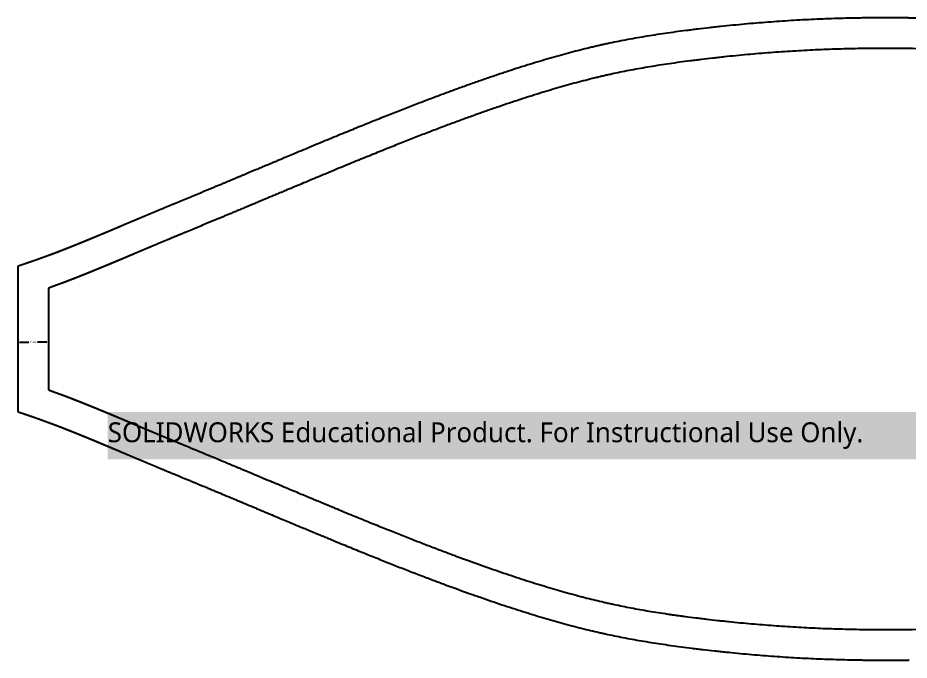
# Model space of a CAD drawing. Header units: inches. Extents: x -1514 to 1282, y -2074 to 286.
# Drawn here: x 732 to 834, y -106.8 to -33.3 of the extents above; entities that cross this region are included whole.
import ezdxf

# ---------------------------------------------------------------- set-up
doc = ezdxf.new("R2010")
doc.units = ezdxf.units.IN
doc.header["$LTSCALE"] = 0.1
doc.header["$MEASUREMENT"] = 0
doc.layers.add('PDF_Solid Fills', color=7, linetype='Continuous', true_color=0xffffff)
doc.layers.add('PDF_Text', color=7, linetype='Continuous')
doc.styles.add('PDF Segoe UI', font='segoeui.ttf')
doc.dimstyles.get("Standard").update_dxf_attribs({"dimtxt": 0.18, "dimasz": 0.18, "dimexe": 0.18, "dimexo": 0.0625, "dimgap": 0.09, "dimtad": 0, "dimtih": 1, "dimtoh": 1, "dimdec": 4, "dimzin": 0, "dimdsep": 46, "dimtxsty": 'Standard', "dimcen": 0.09, "dimadec": 0, "dimazin": 0, "dimtfac": 1, "dimtdec": 4, "dimtofl": 0, "dimtmove": 0, "dimatfit": 3, "dimfxl": 1, "dimtolj": 1, "dimtzin": 0, "dimarcsym": 0})

# ---------------------------------------------------------------- blocks, each defined once
blk = doc.blocks.new('*D96')
at = {"color": 0, "lineweight": -2, "transparency": 16777216}
for p, q in [((732.04, -70.09), (732.04, -70.56)), ((732.22, -70.38), (733.29, -70.38)), ((735.36, -70.38), (734.28, -70.38)), ((735.54, -70.09), (735.54, -70.56))]:
    blk.add_line(p, q, dxfattribs=at)
at = {"color": 0, "transparency": 16777216}
for points in [[(732.22, -70.35), (732.22, -70.41), (732.04, -70.38)], [(735.36, -70.35), (735.36, -70.41), (735.54, -70.38)]]:
    blk.add_solid(points, dxfattribs=at)
at = {"layer": 'Defpoints', "color": 0, "transparency": 16777216}
for p in [(732.04, -70.03), (732.04, -70.38), (735.54, -70.03)]:
    blk.add_point(p, dxfattribs=at)
at = {"color": 0, "transparency": 16777216, "insert": (733.79, -70.38), "char_height": 0.18, "attachment_point": 5}
blk.add_mtext('\\A1;3.5000', dxfattribs=at)

msp = doc.modelspace()

# ---------------------------------------------------------------- linework, layer by layer
at = {"color": 7, "linetype": 'Continuous', "lineweight": 25}
for p, q in [((735.53625, -64.20873), (735.53625, -75.84188)), ((833.98179, -103.24276), (833.99563, -103.24256))]:
    msp.add_line(p, q, dxfattribs=at)
msp.add_lwpolyline([(732.03625, -61.70876), (732.03625, -78.34194)], dxfattribs=at)
for points, degree, knots in [([(834.03106, -33.30827), (833.99678, -33.3078), (833.92792, -33.30686), (833.79261, -33.30508), (833.55985, -33.30214), (833.24004, -33.29851), (832.93676, -33.29561), (832.70417, -33.29374), (832.47787, -33.29216), (832.1938, -33.29054), (831.74052, -33.28878), (831.1745, -33.2881), (830.49694, -33.28974), (829.82105, -33.29382), (829.14684, -33.30036), (828.25013, -33.31234), (827.13342, -33.33345), (825.80014, -33.36858), (824.47325, -33.41353), (823.15421, -33.46824), (821.83757, -33.53299), (820.07694, -33.63315), (817.86967, -33.7841), (815.64954, -33.96962), (813.85953, -34.13917), (812.73626, -34.25383), (811.83357, -34.35092), (810.93837, -34.45039), (810.05426, -34.55342), (809.17889, -34.66029), (808.31994, -34.76857), (807.27841, -34.90642), (806.08198, -35.0756), (804.91253, -35.25241), (803.77268, -35.43649), (802.6616, -35.62801), (801.57962, -35.82694), (800.52581, -36.03351), (799.65745, -36.21464), (798.9698, -36.36475), (798.45867, -36.47969), (797.94664, -36.59817), (797.2575, -36.76196), (796.38624, -36.97714), (795.32495, -37.25198), (794.24076, -37.54544), (793.13425, -37.85732), (792.00528, -38.18762), (791.04536, -38.47833), (790.26679, -38.71989), (789.47581, -38.96907), (788.66613, -39.2297), (787.83805, -39.50165), (786.99649, -39.78153), (785.93005, -40.14281), (784.62956, -40.59378), (783.30612, -41.06295), (781.94815, -41.55443), (780.7894, -41.982), (779.84658, -42.33467), (778.88781, -42.69643), (777.65966, -43.16557), (776.39175, -43.65735), (775.35364, -44.06432), (774.29935, -44.48046), (773.20547, -44.91646), (772.0739, -45.37154), (771.20629, -45.72243), (770.46666, -46.02316), (769.86703, -46.2679), (769.25232, -46.51944), (768.45393, -46.84731), (767.44842, -47.26204), (766.57062, -47.62552), (765.84488, -47.92686), (765.3806, -48.11997), (765.00494, -48.2764), (764.61899, -48.43727), (764.09253, -48.65698), (763.39778, -48.94733), (762.7646, -49.21227), (762.2258, -49.43789), (761.80553, -49.61396), (761.36908, -49.79688), (760.99189, -49.95503), (760.68208, -50.08496), (760.4456, -50.18415), (760.20537, -50.28494), (759.95931, -50.38819), (759.71753, -50.48965), (759.41261, -50.61761), (759.05876, -50.76609), (758.67953, -50.92521), (758.34523, -51.06548), (758.05602, -51.18681), (757.81172, -51.28928), (757.64611, -51.35874), (757.53557, -51.4051), (757.46526, -51.43457), (757.40052, -51.46171), (757.31283, -51.49846), (757.20473, -51.54377), (757.07612, -51.59766), (756.90661, -51.66868), (756.69816, -51.75598), (756.45362, -51.85837), (756.13501, -51.99171), (755.75066, -52.15246), (755.38502, -52.30524), (755.10346, -52.42281), (754.83016, -52.53686), (754.49237, -52.67775), (754.09313, -52.84415), (753.7, -53.00789), (753.31306, -53.16894), (752.80491, -53.38028), (752.18775, -53.63659), (751.19853, -54.04753), (750.45707, -54.35569), (749.9627, -54.56122)], 3, [-0.000007214, -0.000007214, -0.000007214, -0.000007214, 0.000969356, 0.001945926, 0.003899066, 0.007805346, 0.011711626, 0.013664766, 0.015617906, 0.019524186, 0.023430467, 0.031243027, 0.039055587, 0.046868147, 0.054680707, 0.062493267, 0.078118388, 0.093743508, 0.109368628, 0.124993749, 0.140618869, 0.156243989, 0.18749423, 0.218744471, 0.234369591, 0.249994711, 0.257807272, 0.265619832, 0.281244952, 0.289057512, 0.296870072, 0.312495193, 0.328120313, 0.343745433, 0.359370554, 0.374995674, 0.390620794, 0.406245915, 0.421871035, 0.429683595, 0.437496155, 0.445308716, 0.453121276, 0.468746396, 0.484371516, 0.499996637, 0.515621757, 0.531246877, 0.546871998, 0.554684558, 0.562497118, 0.578122238, 0.585934799, 0.593747359, 0.609372479, 0.624997599, 0.64062272, 0.65624784, 0.67187296, 0.679685521, 0.687498081, 0.703123201, 0.718748322, 0.726560882, 0.734373442, 0.749998562, 0.757811122, 0.765623683, 0.773436243, 0.777342523, 0.781248803, 0.789061363, 0.796873923, 0.804686483, 0.808592763, 0.812499044, 0.814452184, 0.816405324, 0.820311604, 0.824217884, 0.828124164, 0.830077304, 0.832030444, 0.833983584, 0.835936724, 0.836913294, 0.837889864, 0.838866434, 0.839843004, 0.840819574, 0.841796144, 0.843749284, 0.845702424, 0.847655564, 0.849608704, 0.851561844, 0.853514984, 0.854491554, 0.855468124, 0.856444694, 0.857421264, 0.859374405, 0.861327545, 0.863280685, 0.867186965, 0.871093245, 0.874999525, 0.882812085, 0.890624645, 0.894530925, 0.898437205, 0.906249766, 0.914062326, 0.921874886, 0.929687446, 0.937500006, 0.953125127, 0.968750247, 1.000000488, 1.000000488, 1.000000488, 1.000000488]), ([(861.1075, -35.23383), (859.98393, -35.09), (857.73338, -34.82044), (854.35842, -34.46568), (850.9791, -34.15481), (846.46728, -33.80048), (841.95027, -33.53916), (837.42749, -33.3741), (835.16311, -33.32454), (834.03106, -33.30827)], 3, [-0.000012937, -0.000012937, -0.000012937, -0.000012937, 0.12505808, 0.250129096, 0.375200112, 0.500271129, 0.750413162, 0.875484178, 1.000555194, 1.000555194, 1.000555194, 1.000555194]), ([(833.98186, -36.80792), (833.94801, -36.80746), (833.88002, -36.80653), (833.74651, -36.80477), (833.58259, -36.80271), (833.39113, -36.80045), (833.14277, -36.79774), (832.8446, -36.79489), (832.39906, -36.79156), (831.84223, -36.7889), (831.17577, -36.78811), (830.51085, -36.78972), (829.84773, -36.79373), (829.18633, -36.80014), (828.30679, -36.8119), (827.21169, -36.8326), (825.90461, -36.86705), (824.60419, -36.91111), (823.31183, -36.96472), (822.02225, -37.02814), (820.29731, -37.12628), (818.13443, -37.2742), (815.95765, -37.45611), (814.20166, -37.62244), (813.09954, -37.73494), (812.21332, -37.83027), (811.33445, -37.92792), (810.46709, -38.02901), (809.60899, -38.13377), (808.76873, -38.23969), (807.75171, -38.37432), (806.58766, -38.53893), (805.45219, -38.71061), (804.348, -38.88895), (803.27434, -39.07403), (802.23174, -39.26574), (801.21918, -39.46423), (800.38578, -39.63807), (799.72647, -39.782), (799.2371, -39.89205), (798.74551, -40.0058), (798.08336, -40.16318), (797.24462, -40.37032), (796.2211, -40.63538), (795.17294, -40.91908), (794.10057, -41.22134), (793.00404, -41.54215), (792.06984, -41.82506), (791.31106, -42.06049), (790.539, -42.30371), (789.74726, -42.55856), (788.93619, -42.82492), (788.11108, -43.09934), (787.06492, -43.45374), (785.78761, -43.89667), (784.48651, -44.35792), (783.14958, -44.84179), (782.00744, -45.26323), (781.07734, -45.61114), (780.13077, -45.9683), (778.91706, -46.43192), (777.66262, -46.91847), (776.63471, -47.32145), (775.59042, -47.73364), (774.50582, -48.16594), (773.38287, -48.61755), (772.52144, -48.96594), (771.78671, -49.26469), (771.19091, -49.50786), (770.57999, -49.75785), (769.78593, -50.08394), (768.78515, -50.49672), (767.91092, -50.85872), (767.18784, -51.15896), (766.72519, -51.35139), (766.35071, -51.50733), (765.96623, -51.66758), (765.44122, -51.88669), (764.74795, -52.17643), (764.11579, -52.44094), (763.57771, -52.66625), (763.15794, -52.84211), (762.72197, -53.02484), (762.34514, -53.18283), (762.0356, -53.31265), (761.79932, -53.41176), (761.55927, -53.51247), (761.31345, -53.61563), (761.0716, -53.71712), (760.76668, -53.84507), (760.4128, -53.99356), (760.03353, -54.1527), (759.69917, -54.29299), (759.40987, -54.41436), (759.16544, -54.51689), (758.99963, -54.58643), (758.8889, -54.63287), (758.8183, -54.66246), (758.75351, -54.68962), (758.66568, -54.72644), (758.55742, -54.77181), (758.42861, -54.82578), (758.25882, -54.89692), (758.05002, -54.98437), (757.80504, -55.08694), (757.4858, -55.22054), (757.10062, -55.38164), (756.73407, -55.53481), (756.45168, -55.65271), (756.17764, -55.76707), (755.83932, -55.90818), (755.43925, -56.07493), (755.04532, -56.23901), (754.65747, -56.40043), (754.2757, -56.55921), (753.90012, -56.71528), (753.40693, -56.9201), (752.54143, -57.27966), (751.80046, -57.58761), (751.30632, -57.79304)], 3, [0.0000033524, 0.0000033524, 0.0000033524, 0.0000033524, 0.0009799112, 0.0019564701, 0.0039095878, 0.0058627056, 0.0078158233, 0.0117220588, 0.0156282943, 0.0234407652, 0.0312532362, 0.0390657071, 0.0468781781, 0.054690649, 0.06250312, 0.0781280619, 0.0937530038, 0.1093779457, 0.1250028876, 0.1406278295, 0.1562527714, 0.1875026552, 0.218752539, 0.2343774809, 0.2500024228, 0.2578148938, 0.2656273647, 0.2812523066, 0.2890647776, 0.2968772485, 0.3125021904, 0.3281271323, 0.3437520742, 0.3593770162, 0.3750019581, 0.3906269, 0.4062518419, 0.4218767838, 0.4296892547, 0.4375017257, 0.4453141966, 0.4531266676, 0.4687516095, 0.4843765514, 0.5000014933, 0.5156264352, 0.5312513771, 0.546876319, 0.55468879, 0.5625012609, 0.5781262028, 0.5859386738, 0.5937511447, 0.6093760866, 0.6250010285, 0.6406259704, 0.6562509123, 0.6718758542, 0.6796883252, 0.6875007961, 0.703125738, 0.7187506799, 0.7265631509, 0.7343756219, 0.7500005638, 0.7578130347, 0.7656255057, 0.7734379766, 0.7773442121, 0.7812504476, 0.7890629185, 0.7968753895, 0.8046878604, 0.8085940959, 0.8125003314, 0.8144534491, 0.8164065668, 0.8203128023, 0.8242190378, 0.8281252733, 0.830078391, 0.8320315088, 0.8339846265, 0.8359377442, 0.8369143031, 0.837890862, 0.8388674208, 0.8398439797, 0.8408205386, 0.8417970974, 0.8437502152, 0.8457033329, 0.8476564507, 0.8496095684, 0.8515626861, 0.8535158039, 0.8544923627, 0.8554689216, 0.8564454805, 0.8574220393, 0.8593751571, 0.8613282748, 0.8632813926, 0.867187628, 0.8710938635, 0.875000099, 0.8828125699, 0.8906250409, 0.8945312764, 0.8984375118, 0.9062499828, 0.9140624537, 0.9218749247, 0.9296873957, 0.9374998666, 0.9453123376, 0.9531248085, 0.9687497504, 0.9999996342, 0.9999996342, 0.9999996342, 0.9999996342]), ([(860.66276, -38.70546), (859.55704, -38.56392), (857.34385, -38.29882), (854.01526, -37.94891), (850.68151, -37.64225), (846.23344, -37.29292), (840.66895, -36.971), (836.21108, -36.83998), (833.98186, -36.80792)], 3, [0, 0, 0, 0, 0.125064237, 0.250128475, 0.375192712, 0.50025695, 0.750385425, 1.0005139, 1.0005139, 1.0005139, 1.0005139]), ([(749.9627, -54.56122), (749.15241, -54.89811), (748.12032, -55.32819), (747.55393, -55.56446), (747.0109, -55.79124), (746.5562, -55.98136), (746.24235, -56.11272), (746.02781, -56.20258), (745.89223, -56.2594), (745.82902, -56.2859), (745.80274, -56.29692), (745.78566, -56.30408), (745.74018, -56.32315), (745.64755, -56.362), (745.49988, -56.42395), (745.28268, -56.51513), (744.95236, -56.65389), (744.51992, -56.83571), (744.16852, -56.98355), (743.98605, -57.06034), (743.8828, -57.1038), (743.79915, -57.13902), (743.72535, -57.17009), (743.66866, -57.19395), (743.59063, -57.2268), (743.40452, -57.30513), (743.11274, -57.42787), (742.80152, -57.55869), (742.51261, -57.68002), (742.27934, -57.77789), (742.12319, -57.84334), (742.00387, -57.89332), (741.90436, -57.93498), (741.83591, -57.96361), (741.78255, -57.98592), (741.73709, -58.00492), (741.70528, -58.01822), (741.68331, -58.02739), (741.66937, -58.03322), (741.66158, -58.03647), (741.6558, -58.03888), (741.64546, -58.0432), (741.63352, -58.04819), (741.61175, -58.05727), (741.57808, -58.07133), (741.53011, -58.09134), (741.4633, -58.11921), (741.3685, -58.15872), (741.23713, -58.21343), (741.08907, -58.275), (740.90659, -58.35079), (740.65655, -58.45442), (740.37909, -58.56909), (740.14359, -58.66611), (739.97928, -58.73364), (739.84991, -58.78672), (739.73854, -58.83233), (739.66781, -58.86126), (739.6288, -58.87721), (739.60342, -58.88758), (739.59004, -58.89304), (739.5781, -58.89791), (739.55737, -58.90638), (739.51564, -58.92341), (739.43259, -58.95728), (739.30416, -59.00956), (739.15862, -59.06867), (738.97825, -59.14176), (738.72898, -59.24241), (738.44904, -59.35489), (738.17407, -59.46481), (737.93781, -59.55876), (737.77139, -59.62466), (737.65595, -59.67024), (737.58235, -59.69925), (737.54551, -59.71375), (737.5255, -59.72162), (737.50182, -59.73093), (737.46962, -59.74358), (737.42342, -59.76172), (737.3406, -59.7942), (737.21252, -59.8443), (737.03104, -59.91502), (736.78012, -60.01229), (736.42764, -60.14791), (736.01547, -60.30464), (735.71442, -60.41769), (735.56604, -60.47304), (735.49622, -60.499), (735.4679, -60.50952), (735.44628, -60.51754), (735.40572, -60.53257), (735.34345, -60.55562), (735.25465, -60.58839), (735.13117, -60.63379), (734.99122, -60.68498), (734.85251, -60.73544), (734.71479, -60.78528), (734.57945, -60.83398), (734.43841, -60.88443), (734.26338, -60.94664), (734.0186, -61.03281), (733.77452, -61.11761), (733.60057, -61.17746), (733.4788, -61.21907), (733.39244, -61.24842), (733.30278, -61.27885), (733.14241, -61.33329), (732.89257, -61.41809), (732.39306, -61.58765), (732.03625, -61.70876)], 2, [-0.000001206, -0.000001206, -0.000001206, 0.084393484, 0.11815136, 0.151909236, 0.185667111, 0.210985518, 0.227864456, 0.24052366, 0.246853261, 0.249490595, 0.250545529, 0.25212793, 0.257402598, 0.265842067, 0.27850127, 0.295380208, 0.320698615, 0.346017022, 0.358676225, 0.365005827, 0.369225561, 0.373445296, 0.376610097, 0.378719964, 0.383994632, 0.396653835, 0.413532773, 0.430411711, 0.447290649, 0.459949853, 0.468389322, 0.476828791, 0.483158392, 0.487378127, 0.491597861, 0.494762662, 0.496872529, 0.49845493, 0.49924613, 0.499773597, 0.500301064, 0.50082853, 0.501619731, 0.503202131, 0.505311998, 0.508476799, 0.512696534, 0.519026135, 0.527465604, 0.535905073, 0.548564277, 0.565443215, 0.582322153, 0.594981356, 0.603420825, 0.611860294, 0.618189896, 0.621354697, 0.623464564, 0.624783231, 0.625310698, 0.626101898, 0.627684298, 0.630849099, 0.637178701, 0.64561817, 0.654057639, 0.666716842, 0.68359578, 0.700474718, 0.717353656, 0.730012859, 0.738452328, 0.74478193, 0.747946731, 0.749529131, 0.750584065, 0.752166465, 0.754276333, 0.757441134, 0.763770735, 0.772210204, 0.784869408, 0.801748346, 0.827066753, 0.852385159, 0.865044363, 0.871373965, 0.874011299, 0.875066232, 0.876648633, 0.879813434, 0.884033168, 0.89036277, 0.898802239, 0.907241708, 0.915681177, 0.924120646, 0.932560115, 0.940999584, 0.953658787, 0.970537725, 0.983196928, 0.991636397, 0.997965999, 1.002185733, 1.008515335, 1.021174539, 1.038053477, 1.080250821, 1.080250821, 1.080250821]), ([(751.30632, -57.79304), (750.46033, -58.14477), (749.3116, -58.62352), (748.70683, -58.87591), (748.24085, -59.07058), (747.79268, -59.25802), (747.44309, -59.40439), (747.27273, -59.47578), (747.20789, -59.50296), (747.15555, -59.5249), (747.10801, -59.54484), (747.04644, -59.57066), (746.9334, -59.61807), (746.7494, -59.6953), (746.47129, -59.81209), (746.11003, -59.96392), (745.78606, -60.10016), (745.54859, -60.20007), (745.37325, -60.27386), (745.24782, -60.32666), (745.16594, -60.36112), (745.11999, -60.38047), (745.08354, -60.39582), (745.04362, -60.41262), (744.99484, -60.43316), (744.90768, -60.46984), (744.77495, -60.5257), (744.59057, -60.60327), (744.27289, -60.73686), (743.88717, -60.89889), (743.59724, -61.02052), (743.40897, -61.09941), (743.28235, -61.15243), (743.19738, -61.18798), (743.13865, -61.21254), (743.09272, -61.23174), (743.05344, -61.24815), (743.02861, -61.25852), (743.01634, -61.26365), (743.00949, -61.26651), (743.00433, -61.26866), (742.99525, -61.27245), (742.98475, -61.27684), (742.96561, -61.28483), (742.92753, -61.30072), (742.8685, -61.32535), (742.80143, -61.35332), (742.71808, -61.38806), (742.60239, -61.43624), (742.43906, -61.50419), (742.21443, -61.59747), (741.96387, -61.70126), (741.71946, -61.80225), (741.48121, -61.90044), (741.2781, -61.9839), (741.13591, -62.0422), (741.03772, -62.0824), (740.97522, -62.10795), (740.94417, -62.12064), (740.92688, -62.12771), (740.91348, -62.13318), (740.89652, -62.14011), (740.87609, -62.14845), (740.83913, -62.16353), (740.76551, -62.19355), (740.65154, -62.23996), (740.48987, -62.30567), (740.2659, -62.39641), (740.01354, -62.49824), (739.7648, -62.59818), (739.51966, -62.69623), (739.30831, -62.78038), (739.15903, -62.8396), (739.04052, -62.88651), (738.93758, -62.92715), (738.87185, -62.95305), (738.83528, -62.96745), (738.80684, -62.97864), (738.77293, -62.99197), (738.73179, -63.00813), (738.65756, -63.03726), (738.54277, -63.08221), (738.41241, -63.13309), (738.25054, -63.19609), (738.02617, -63.28299), (737.77315, -63.38035), (737.52355, -63.47575), (737.27736, -63.56919), (737.06492, -63.64923), (736.91477, -63.70549), (736.8104, -63.74445), (736.7437, -63.76927), (736.70664, -63.78305), (736.67755, -63.79384), (736.64464, -63.80605), (736.60438, -63.82096), (736.53185, -63.84779), (736.41965, -63.88915), (736.26038, -63.9476), (736.07112, -64.01658), (735.91502, -64.07306), (735.81401, -64.10944), (735.76029, -64.12873), (735.72019, -64.14311), (735.6162, -64.18032), (735.53625, -64.20873)], 2, [0.0000009047, 0.0000009047, 0.0000009047, 0.0882429712, 0.1323640045, 0.1617780267, 0.1911920488, 0.220606071, 0.2389898348, 0.244504964, 0.2481817168, 0.2518584695, 0.2555352223, 0.2610503515, 0.2720806098, 0.2867876209, 0.3088481375, 0.3309086541, 0.3456156652, 0.3566459235, 0.363999429, 0.3695145582, 0.3722721228, 0.3741104992, 0.3759488755, 0.3777872519, 0.3805448165, 0.3860599457, 0.3934134512, 0.4044437095, 0.4265042261, 0.4485647428, 0.4632717538, 0.4743020122, 0.4816555177, 0.4871706468, 0.4908473996, 0.4945241524, 0.497281717, 0.4986604993, 0.4993498904, 0.4998094845, 0.5002690786, 0.5007286727, 0.5014180638, 0.5027968461, 0.5055544107, 0.5092311635, 0.5129079162, 0.5184230454, 0.5257765509, 0.5368068093, 0.5515138203, 0.5662208314, 0.5809278425, 0.5956348536, 0.6066651119, 0.6140186174, 0.6195337466, 0.6222913112, 0.6236700935, 0.6245892817, 0.6255084698, 0.626427658, 0.6278064403, 0.6305640049, 0.6360791341, 0.6434326396, 0.6544628979, 0.669169909, 0.6838769201, 0.6985839312, 0.7132909422, 0.7243212006, 0.7316747061, 0.7390282116, 0.7445433408, 0.7473009054, 0.7491392818, 0.7509776581, 0.7528160345, 0.7555735991, 0.7610887283, 0.7684422338, 0.7757957393, 0.7868259977, 0.8015330087, 0.8162400198, 0.8309470309, 0.845654042, 0.8566843003, 0.8640378058, 0.869552935, 0.8723104996, 0.874148876, 0.8759872523, 0.8778256287, 0.8805831933, 0.8860983225, 0.893451828, 0.9044820863, 0.9155123446, 0.9228658502, 0.9274617911, 0.9293001675, 0.9320577321, 0.941249614, 0.941249614, 0.941249614]), ([(735.53625, -75.84188), (735.58457, -75.85906), (735.67609, -75.89172), (735.81486, -75.94144), (736.03314, -76.02024), (736.25501, -76.1011), (736.41539, -76.15995), (736.52852, -76.20165), (736.60174, -76.22873), (736.64239, -76.24379), (736.67565, -76.25613), (736.70495, -76.26701), (736.74198, -76.28076), (736.80871, -76.3056), (736.91309, -76.34456), (737.06326, -76.40082), (737.27573, -76.48088), (737.52194, -76.57432), (737.77155, -76.66971), (738.02456, -76.76707), (738.24892, -76.85396), (738.41078, -76.91695), (738.54112, -76.96783), (738.65589, -77.01276), (738.73011, -77.04189), (738.77126, -77.05805), (738.80511, -77.07136), (738.83384, -77.08266), (738.87036, -77.09704), (738.93612, -77.12295), (739.03906, -77.16359), (739.15759, -77.2105), (739.30688, -77.26973), (739.51824, -77.35388), (739.76339, -77.45194), (740.01214, -77.55187), (740.26449, -77.6537), (740.48845, -77.74444), (740.65013, -77.81014), (740.76405, -77.85653), (740.83777, -77.88659), (740.87858, -77.90325), (740.91248, -77.91709), (740.93942, -77.92809), (740.97407, -77.94225), (741.03651, -77.96778), (741.13474, -78.00799), (741.27694, -78.0663), (741.48006, -78.14977), (741.71833, -78.24795), (741.96273, -78.34894), (742.21328, -78.45273), (742.43789, -78.54601), (742.60121, -78.61395), (742.71689, -78.66212), (742.80023, -78.69685), (742.86729, -78.72482), (742.92631, -78.74944), (742.96439, -78.76534), (742.98352, -78.77332), (742.99406, -78.77773), (743.00514, -78.78235), (743.0141, -78.78609), (743.02792, -78.79187), (743.05274, -78.80223), (743.09213, -78.81869), (743.13815, -78.83793), (743.19699, -78.86253), (743.28209, -78.89814), (743.40885, -78.95121), (743.59726, -79.03016), (743.88725, -79.15181), (744.27279, -79.31377), (744.59014, -79.44722), (744.77429, -79.52469), (744.90684, -79.58047), (744.99386, -79.6171), (745.04256, -79.63761), (745.08241, -79.65438), (745.11886, -79.66973), (745.16468, -79.68902), (745.24638, -79.72341), (745.37154, -79.77609), (745.54656, -79.84975), (745.7837, -79.94952), (746.10745, -80.08567), (746.46887, -80.23757), (746.74748, -80.35457), (746.932, -80.43201), (747.04545, -80.4796), (747.10726, -80.50552), (747.15506, -80.52556), (747.20742, -80.54751), (747.2724, -80.57475), (747.44305, -80.64626), (747.79315, -80.79285), (748.24176, -80.98047), (748.70801, -81.17525), (749.31289, -81.42769), (750.4612, -81.90625), (751.3061, -82.25753)], 2, [0.0586359514, 0.0586359514, 0.0586359514, 0.0641517015, 0.0696674515, 0.0806989516, 0.0954076185, 0.1064391186, 0.113793452, 0.119309202, 0.1220670771, 0.1239056604, 0.1257442438, 0.1275828271, 0.1303407021, 0.1358564522, 0.1432107856, 0.1542422857, 0.1689509526, 0.1836596194, 0.1983682862, 0.213076953, 0.2241084531, 0.2314627865, 0.2388171199, 0.24433287, 0.247090745, 0.2489293284, 0.2507679117, 0.2526064951, 0.2553643701, 0.2608801202, 0.2682344536, 0.275588787, 0.2866202871, 0.3013289539, 0.3160376208, 0.3307462876, 0.3454549544, 0.3564864545, 0.3638407879, 0.369356538, 0.372114413, 0.3739529964, 0.3757915797, 0.3776301631, 0.3803880381, 0.3859037881, 0.3932581216, 0.4042896217, 0.4189982885, 0.4337069553, 0.4484156221, 0.463124289, 0.4741557891, 0.4815101225, 0.4870258725, 0.4907030392, 0.4943802059, 0.497138081, 0.4985170185, 0.4992064872, 0.4996661331, 0.5003556018, 0.5012748935, 0.502653831, 0.5054117061, 0.5090888728, 0.5127660395, 0.5182817895, 0.5256361229, 0.5366676231, 0.5513762899, 0.5734392901, 0.5955022903, 0.6065337905, 0.6138881239, 0.6194038739, 0.6221617489, 0.6240003323, 0.6258389157, 0.627677499, 0.630435374, 0.6359511241, 0.6433054575, 0.6543369576, 0.6690456244, 0.6911086247, 0.7131716249, 0.7278802917, 0.7389117918, 0.7444275419, 0.7481047086, 0.7517818753, 0.755459042, 0.7609747921, 0.7793606256, 0.8087779592, 0.8381952929, 0.8676126265, 0.911738627, 0.9999906279, 0.9999906279, 0.9999906279]), ([(732.03625, -78.34194), (732.39785, -78.46467), (732.90411, -78.63651), (733.1572, -78.72241), (733.32003, -78.77768), (733.41016, -78.80827), (733.53279, -78.84999), (733.76091, -78.92826), (734.03985, -79.02524), (734.26547, -79.10473), (734.37776, -79.14462), (734.42115, -79.16007), (734.4799, -79.18102), (734.62329, -79.23236), (734.82909, -79.30666), (735.0033, -79.37008), (735.14411, -79.42162), (735.2686, -79.46742), (735.35818, -79.50051), (735.42124, -79.52385), (735.46634, -79.54058), (735.50646, -79.55548), (735.58049, -79.58302), (735.72885, -79.63839), (735.96303, -79.72637), (736.23539, -79.82956), (736.51254, -79.93541), (736.79446, -80.04392), (737.0453, -80.1412), (737.2267, -80.21192), (737.3547, -80.262), (737.43756, -80.29451), (737.48355, -80.31257), (737.5213, -80.32741), (737.55386, -80.34022), (737.59463, -80.35627), (737.6683, -80.3853), (737.7837, -80.43088), (737.9501, -80.4968), (738.18633, -80.59075), (738.46124, -80.70068), (738.74109, -80.81314), (739.02587, -80.92816), (739.27937, -81.03102), (739.44439, -81.09821), (739.52748, -81.1321), (739.56901, -81.14905), (739.59247, -81.15863), (739.61119, -81.16628), (739.63864, -81.17749), (739.67765, -81.19344), (739.74842, -81.22239), (739.85982, -81.26802), (739.98923, -81.32112), (740.15358, -81.38868), (740.38912, -81.48573), (740.66658, -81.60041), (740.9166, -81.70404), (741.09905, -81.77982), (741.24708, -81.84139), (741.37841, -81.89608), (741.47319, -81.93559), (741.53999, -81.96345), (741.58791, -81.98345), (741.62171, -81.99756), (741.64309, -82.00648), (741.65596, -82.01186), (741.66312, -82.01485), (741.67415, -82.01946), (741.68971, -82.02596), (741.7118, -82.03518), (741.74377, -82.04854), (741.78944, -82.06763), (741.84302, -82.09004), (741.91174, -82.11879), (742.04013, -82.17253), (742.2544, -82.26232), (742.52143, -82.37435), (742.81058, -82.49579), (743.12184, -82.62663), (743.41347, -82.74931), (743.59946, -82.82759), (743.67735, -82.86038), (743.72286, -82.87954), (743.76483, -82.89721), (743.83835, -82.92816), (743.97273, -82.98472), (744.1746, -83.06968), (744.52467, -83.21696), (744.95598, -83.3983), (745.28591, -83.53689), (745.50308, -83.62806), (745.63608, -83.68386), (745.7081, -83.71407), (745.75776, -83.73489), (745.79242, -83.74943), (745.8288, -83.76468), (745.89633, -83.79299), (746.03181, -83.84976), (746.24662, -83.93973), (746.5606, -84.07115), (747.01533, -84.26128), (747.55809, -84.48795), (748.12393, -84.72398), (749.15455, -85.15345), (749.96288, -85.48951)], 2, [-0.079103755, -0.079103755, -0.079103755, -0.036950777, -0.020089585, -0.007443692, -0.001120745, 0.003094553, 0.013632797, 0.030493989, 0.04735518, 0.057893425, 0.061054898, 0.063162547, 0.068431669, 0.081077563, 0.093723456, 0.102154052, 0.110584647, 0.116907594, 0.121122892, 0.124284365, 0.126392014, 0.129553488, 0.135876434, 0.148522328, 0.165383519, 0.182244711, 0.199105902, 0.215967093, 0.228612987, 0.237043582, 0.243366529, 0.246528003, 0.248635652, 0.2507433, 0.252850949, 0.256012423, 0.262335369, 0.270765965, 0.283411859, 0.30027305, 0.317134241, 0.333995433, 0.350856624, 0.363502517, 0.369825464, 0.372986938, 0.374567674, 0.375621499, 0.377202235, 0.379309884, 0.382471358, 0.388794304, 0.3972249, 0.405655496, 0.418301389, 0.435162581, 0.452023772, 0.464669666, 0.473100261, 0.481530857, 0.487853804, 0.492069101, 0.495230575, 0.497338224, 0.49891896, 0.499709329, 0.500236241, 0.501026609, 0.502080434, 0.50366117, 0.505768819, 0.508930293, 0.513145591, 0.517360888, 0.523683835, 0.536329729, 0.55319092, 0.570052111, 0.586913303, 0.603774494, 0.616420388, 0.62168951, 0.623797159, 0.625904808, 0.628012457, 0.633281579, 0.641712175, 0.654358068, 0.679649855, 0.704941642, 0.721802833, 0.734448727, 0.740771674, 0.744986971, 0.748148445, 0.750256094, 0.753417567, 0.759740514, 0.772386407, 0.789247599, 0.814539386, 0.848261768, 0.881984151, 0.915706534, 1.00001249, 1.00001249, 1.00001249]), ([(751.3061, -82.25753), (751.69268, -82.41813), (752.27244, -82.65902), (753.04582, -82.98041), (753.52836, -83.18096), (753.91624, -83.34218), (754.29318, -83.49889), (754.74275, -83.68588), (755.248, -83.89617), (755.71902, -84.09236), (756.04641, -84.22885), (756.25424, -84.31555), (756.38928, -84.37189), (756.76828, -84.5301), (757.20934, -84.71445), (757.67805, -84.91056), (757.91793, -85.01098), (758.16334, -85.11374), (758.37245, -85.20134), (758.54253, -85.2726), (758.64993, -85.31761), (758.73664, -85.35396), (758.80175, -85.38125), (758.86826, -85.40913), (758.9729, -85.45301), (759.12856, -85.51829), (759.35676, -85.61401), (759.62595, -85.72694), (759.93625, -85.85713), (760.28765, -86.00457), (760.68007, -86.16924), (761.00544, -86.30577), (761.23484, -86.40204), (761.39204, -86.46801), (761.66478, -86.58245), (762.04468, -86.74181), (762.63296, -86.98852), (763.33111, -87.28113), (764.1095, -87.6071), (764.82857, -87.90793), (765.48779, -88.18341), (765.98886, -88.3925), (766.35708, -88.54597), (766.71678, -88.69576), (767.16115, -88.88059), (767.68263, -89.09714), (768.19323, -89.30882), (768.69272, -89.51551), (769.344, -89.78451), (770.13023, -90.10828), (770.88025, -90.41581), (771.45657, -90.65126), (772.02622, -90.88343), (772.72741, -91.16815), (773.82548, -91.61171), (774.88787, -92.03733), (775.9149, -92.44513), (776.91709, -92.84055), (778.1424, -93.31923), (779.56784, -93.8683), (780.94834, -94.39203), (782.73022, -95.05697), (784.45536, -95.68345), (786.11579, -96.26863), (787.3407, -96.69109), (788.54828, -97.09818), (789.72987, -97.48706), (790.87251, -97.85348), (791.97689, -98.19776), (793.05847, -98.52459), (794.11756, -98.83408), (795.15398, -99.12621), (796.16788, -99.40104), (797.15851, -99.65838), (798.13276, -99.90019), (798.93074, -100.0887), (799.56006, -100.23156), (800.19485, -100.37161), (800.99687, -100.54102), (801.97024, -100.73473), (802.96657, -100.92118), (803.99299, -101.10171), (805.04749, -101.27591), (805.95016, -101.41589), (806.68625, -101.52468), (807.2451, -101.60466), (807.81482, -101.68359), (808.59235, -101.78794), (809.39543, -101.89076), (810.22429, -101.99207), (811.06051, -102.09124), (811.90942, -102.18739), (812.77234, -102.28068), (813.63288, -102.37065), (814.70498, -102.477), (816.41265, -102.63408), (818.53104, -102.80582), (820.63737, -102.94538), (822.3168, -103.03782), (823.5715, -103.09743), (824.8315, -103.14789), (826.09791, -103.18927), (827.37047, -103.22154), (828.43606, -103.24084), (829.29175, -103.25173), (829.93525, -103.25763), (830.58043, -103.26125), (831.11959, -103.26237), (831.55159, -103.26213), (831.87563, -103.26138), (832.19978, -103.26007), (832.4699, -103.25851), (832.6861, -103.25697), (832.84744, -103.25569), (833.0074, -103.25429), (833.13941, -103.25302), (833.24504, -103.25194), (833.32213, -103.25112), (833.40634, -103.25016), (833.50136, -103.24903), (833.60615, -103.24773), (833.72088, -103.24625), (833.82491, -103.24488), (833.91267, -103.2437), (833.95895, -103.24307), (833.98179, -103.24276)], 3, [0.0000024189, 0.0000024189, 0.0000024189, 0.0000024189, 0.0156273187, 0.0234397686, 0.0312522185, 0.0351584434, 0.0390646684, 0.0468771183, 0.0546895682, 0.0625020181, 0.070314468, 0.0722675804, 0.0742206929, 0.0781269179, 0.0937518177, 0.0976580426, 0.1015642676, 0.1054704925, 0.1093767175, 0.1113298299, 0.1132829424, 0.1142594986, 0.1152360549, 0.1162126111, 0.1171891673, 0.1191422798, 0.1210953923, 0.1230485048, 0.1250016172, 0.1269547297, 0.1289078422, 0.1308609547, 0.1313492328, 0.1318375109, 0.1328140671, 0.1347671796, 0.1367202921, 0.140626517, 0.144532742, 0.1484389669, 0.1523451919, 0.1562514168, 0.1582045293, 0.1601576418, 0.1640638667, 0.1679700917, 0.1718763166, 0.1757825416, 0.1796887665, 0.1875012164, 0.1953136663, 0.1992198913, 0.2031261162, 0.2109385661, 0.218751016, 0.2343759158, 0.2421883657, 0.2500008156, 0.2656257154, 0.2812506152, 0.296875515, 0.3125004148, 0.3437502144, 0.3593751142, 0.375000014, 0.3906249138, 0.4062498136, 0.4218747134, 0.4374996132, 0.4531245129, 0.4687494127, 0.4843743125, 0.4999992123, 0.5156241121, 0.5312490119, 0.5468739117, 0.5546863616, 0.5624988115, 0.5781237113, 0.5937486111, 0.6093735109, 0.6249984107, 0.6406233105, 0.6562482103, 0.6640606602, 0.6718731101, 0.67968556, 0.6874980099, 0.7031229097, 0.7109353596, 0.7187478095, 0.7343727093, 0.7421851592, 0.7499976091, 0.7656225089, 0.7812474086, 0.8124972082, 0.8437470078, 0.8593719076, 0.8749968074, 0.8906217072, 0.906246607, 0.9218715068, 0.9374964066, 0.9453088565, 0.9531213064, 0.9609337563, 0.9687462062, 0.9726524311, 0.9765586561, 0.980464881, 0.984371106, 0.9863242185, 0.9882773309, 0.9902304434, 0.9921835559, 0.9931601121, 0.9941366684, 0.9951132246, 0.9960897808, 0.9970663371, 0.9980428933, 0.9990194495, 0.9995077277, 0.9999960058, 0.9999960058, 0.9999960058, 0.9999960058]), ([(749.96288, -85.48951), (750.34937, -85.65008), (750.92902, -85.89093), (751.70223, -86.21225), (752.18471, -86.41277), (752.57244, -86.57393), (752.94891, -86.73044), (753.39794, -86.91721), (753.9024, -87.12717), (754.37252, -87.32299), (754.69911, -87.45914), (754.90636, -87.54559), (755.04097, -87.60176), (755.41884, -87.7595), (755.85883, -87.9434), (756.32658, -88.13911), (756.56601, -88.23933), (756.81098, -88.34192), (757.01975, -88.42937), (757.18955, -88.50052), (757.29679, -88.54547), (757.38336, -88.58175), (757.44842, -88.60902), (757.51466, -88.63679), (757.619, -88.68054), (757.77439, -88.74571), (758.00234, -88.84133), (758.27133, -88.95417), (758.58146, -89.08429), (758.93272, -89.23167), (759.32501, -89.39628), (759.6503, -89.53278), (759.87963, -89.62902), (760.03682, -89.69498), (760.30988, -89.80956), (760.69007, -89.96905), (761.27896, -90.21601), (761.97791, -90.50895), (762.7574, -90.83539), (763.47774, -91.13675), (764.13847, -91.41286), (764.64102, -91.62257), (765.0107, -91.77664), (765.37152, -91.9269), (765.81748, -92.11239), (766.34088, -92.32974), (766.85351, -92.54226), (767.35511, -92.74982), (768.00933, -93.02004), (768.7995, -93.34543), (769.55386, -93.65474), (770.13392, -93.89172), (770.70725, -94.1254), (771.41324, -94.41207), (772.5193, -94.85886), (773.59025, -95.28791), (774.6265, -95.69936), (775.63832, -96.09858), (776.8761, -96.58214), (778.31762, -97.13741), (779.71527, -97.66764), (781.52193, -98.34183), (783.27376, -98.97803), (784.96327, -99.57345), (786.2108, -100.00372), (787.44191, -100.41875), (788.64789, -100.81566), (789.81676, -101.1905), (790.94947, -101.54361), (792.06106, -101.87951), (793.515, -102.3044), (794.92725, -102.69494), (796.29668, -103.05068), (797.30858, -103.30184), (798.13903, -103.49803), (798.79584, -103.64713), (799.45819, -103.79326), (800.29402, -103.9698), (801.30744, -104.17148), (802.34231, -104.36513), (803.40539, -104.55209), (804.49474, -104.73205), (805.98407, -104.96298), (807.5223, -105.17952), (808.96069, -105.36368), (809.80634, -105.46703), (810.65906, -105.56816), (811.52392, -105.66611), (812.40263, -105.76111), (813.27965, -105.8528), (814.37233, -105.96119), (816.11338, -106.12134), (818.27422, -106.29651), (820.4238, -106.43893), (822.13809, -106.53328), (823.41914, -106.59414), (824.70501, -106.64564), (825.99713, -106.68785), (827.29515, -106.72076), (828.38179, -106.74044), (829.25418, -106.75154), (829.91015, -106.75754), (830.56772, -106.76123), (831.11717, -106.76237), (831.55733, -106.76213), (831.88751, -106.76136), (832.21774, -106.76003), (832.54812, -106.75811), (832.82314, -106.75604), (833.04029, -106.75413), (833.17478, -106.75284), (833.2824, -106.75174), (833.36106, -106.7509), (833.44814, -106.74992), (833.54506, -106.74876), (833.65156, -106.74743), (833.76769, -106.74594), (833.87274, -106.74455), (833.96124, -106.74336), (834.00785, -106.74273), (834.03086, -106.74241)], 3, [-0.000003225, -0.000003225, -0.000003225, -0.000003225, 0.015621909, 0.023434475, 0.031247042, 0.035153325, 0.039059609, 0.046872175, 0.054684742, 0.062497309, 0.070309875, 0.072263017, 0.074216159, 0.078122442, 0.093747576, 0.097653859, 0.101560142, 0.105466426, 0.109372709, 0.111325851, 0.113278992, 0.114255563, 0.115232134, 0.116208705, 0.117185276, 0.119138417, 0.121091559, 0.123044701, 0.124997842, 0.126950984, 0.128904126, 0.130857267, 0.131345553, 0.131833838, 0.132810409, 0.134763551, 0.136716693, 0.140622976, 0.144529259, 0.148435543, 0.152341826, 0.156248109, 0.158201251, 0.160154393, 0.164060676, 0.167966959, 0.171873243, 0.175779526, 0.179685809, 0.187498376, 0.195310943, 0.199217226, 0.20312351, 0.210936076, 0.218748643, 0.234373776, 0.242186343, 0.24999891, 0.265624043, 0.281249177, 0.29687431, 0.312499443, 0.34374971, 0.359374844, 0.374999977, 0.390625111, 0.406250244, 0.421875377, 0.437500511, 0.453125644, 0.468750778, 0.500001044, 0.515626178, 0.531251311, 0.546876445, 0.554689011, 0.562501578, 0.578126712, 0.593751845, 0.609376978, 0.625002112, 0.640627245, 0.656252379, 0.687502645, 0.703127779, 0.710940346, 0.718752912, 0.734378046, 0.742190612, 0.750003179, 0.765628313, 0.781253446, 0.812503713, 0.84375398, 0.859379113, 0.875004246, 0.89062938, 0.906254513, 0.921879647, 0.93750478, 0.945317347, 0.953129914, 0.96094248, 0.968755047, 0.97266133, 0.976567614, 0.980473897, 0.98438018, 0.988286464, 0.990239605, 0.992192747, 0.993169318, 0.994145889, 0.99512246, 0.99609903, 0.997075601, 0.998052172, 0.999028743, 0.999517028, 1.000005314, 1.000005314, 1.000005314, 1.000005314]), ([(833.99563, -103.24256), (836.22431, -103.21037), (840.68036, -103.07918), (846.24621, -102.75689), (850.69034, -102.40766), (854.02047, -102.10124), (857.346, -101.7516), (859.55781, -101.48666), (860.66276, -101.34522)], 3, [0.0000010551, 0.0000010551, 0.0000010551, 0.0000010551, 0.2500007913, 0.5000005276, 0.6250003957, 0.7500002638, 0.8750001319, 1, 1, 1, 1])]:
    msp.add_open_spline(points, degree=degree, knots=knots, dxfattribs=at)
at = {"layer": 'PDF_Solid Fills', "lineweight": 25, "transparency": 33554559}
msp.add_solid([(742.32527, -78.35726), (837.37212, -78.35726), (742.32527, -83.80507), (837.37212, -83.80507)], dxfattribs=at)

# ---------------------------------------------------------------- texts
at = {"layer": 'PDF_Text', "insert": (742.32527, -82.59829), "char_height": 2.2767971, "attachment_point": 7, "style": 'PDF Segoe UI'}
msp.add_mtext('SOLIDWORKS Educational Product. For Instructional Use Only.', dxfattribs=at)

# ---------------------------------------------------------------- dimensions: what is measured, and where the dimension line sits
at = {"color": 3}
dim = msp.add_linear_dim(base=(732.03625, -70.37506), p1=(735.53625, -70.0253), p2=(732.03625, -70.02535), dimstyle='Standard', dxfattribs=at)
dim.commit()
dim.dimension.update_dxf_attribs({"geometry": '*D96', "text_midpoint": (733.78625, -70.37506)})

doc.saveas('drawing.dxf')
